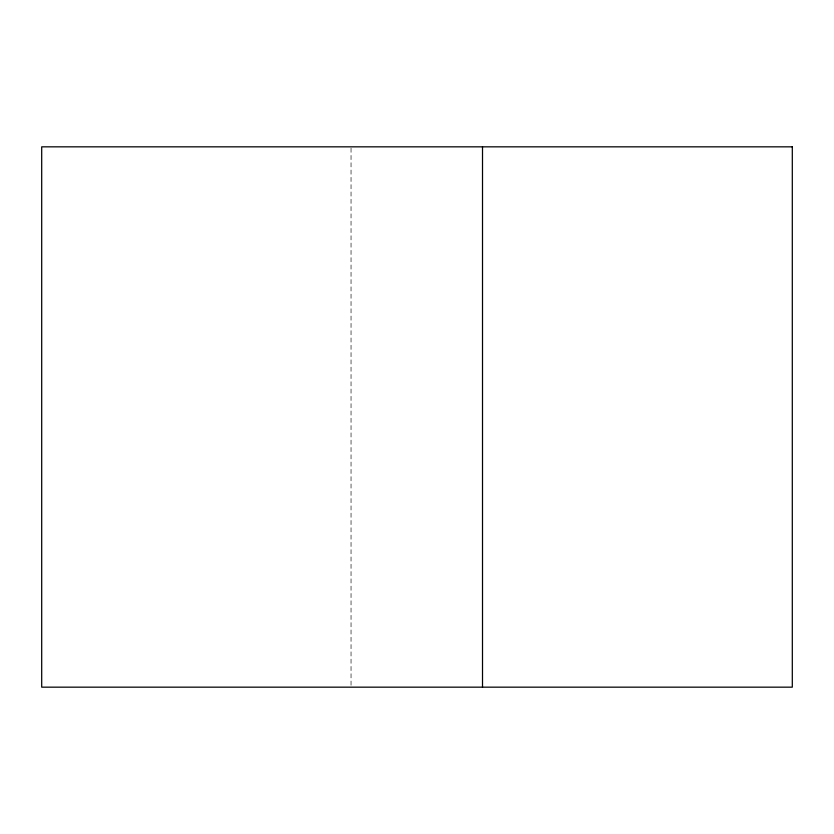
<?xml version="1.0" encoding="UTF-8"?>
<svg xmlns="http://www.w3.org/2000/svg" width="834" height="834" viewBox="0 0 834 834"><rect width="100%" height="100%" fill="white"/><g stroke="black" fill="none" stroke-linecap="round" stroke-linejoin="round"><path stroke-width="0.63" stroke-dasharray="4.17 3.13" d="M351.041 148.139L351.041 685.861"/><path stroke-width="1.25" d="M482.511 146.836L482.511 687.164M792.3 146.836L41.7 146.836L41.7 687.164L792.3 687.164L792.3 146.836"/></g></svg>
